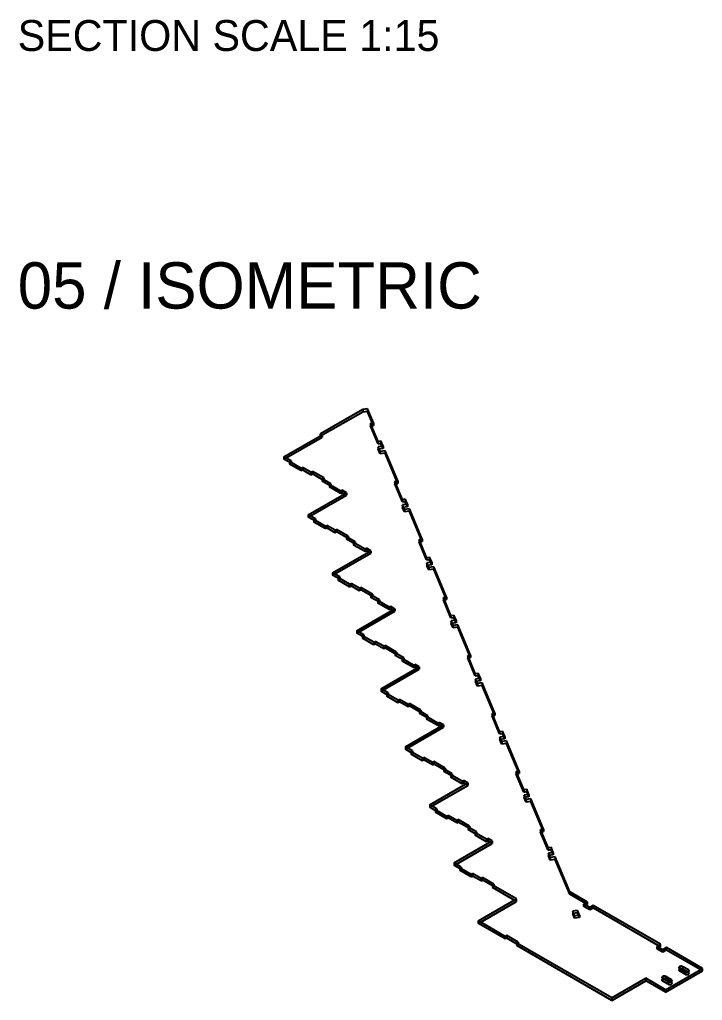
# Model space of a CAD drawing. Header units: inches. Extents: x 8 to 536, y 8 to 344.
# Drawn here: x 436.2 to 495.2, y 169.8 to 254.5 of the extents above; entities that cross this region are included whole.
import ezdxf

# ---------------------------------------------------------------- set-up
doc = ezdxf.new("R2010")
doc.units = ezdxf.units.IN
doc.header["$MEASUREMENT"] = 0

msp = doc.modelspace()

# ---------------------------------------------------------------- linework, layer by layer
at = {"layer": 'OUTLINE'}
for p, q in [((465.826, 220.83), (462.192, 218.732)), ((465.826, 220.618), (462.192, 218.519)), ((466.247, 220.889), (465.826, 220.83)), ((465.826, 220.83), (465.826, 220.618)), ((466.247, 220.677), (465.826, 220.618)), ((466.756, 219.675), (466.247, 220.889)), ((466.247, 220.889), (466.247, 220.677)), ((466.756, 219.463), (466.247, 220.677)), ((466.503, 219.64), (466.756, 219.675)), ((467.155, 218.083), (466.503, 219.64)), ((466.503, 219.64), (466.503, 219.427)), ((466.756, 219.675), (466.756, 219.463)), ((459.022, 216.76), (462.314, 218.661)), ((462.192, 218.519), (462.192, 218.732)), ((462.314, 218.661), (462.192, 218.732)), ((462.314, 218.661), (462.314, 218.449)), ((466.503, 219.427), (466.756, 219.463)), ((467.155, 217.871), (466.503, 219.427)), ((459.022, 216.548), (462.314, 218.449)), ((462.314, 218.449), (462.192, 218.519)), ((467.155, 218.083), (467.408, 218.119)), ((467.155, 218.083), (467.155, 217.871)), ((467.155, 217.871), (467.408, 217.906)), ((467.408, 218.119), (467.408, 217.906)), ((467.597, 217.667), (467.408, 218.119)), ((467.597, 217.454), (467.408, 217.906)), ((467.597, 217.667), (467.176, 217.608)), ((467.341, 217.214), (467.176, 217.608)), ((467.176, 217.608), (467.176, 217.396)), ((467.597, 217.454), (467.176, 217.396)), ((467.341, 217.002), (467.176, 217.396)), ((467.762, 217.273), (467.341, 217.214)), ((467.341, 217.214), (467.341, 217.002)), ((467.762, 217.061), (467.341, 217.002)), ((467.597, 217.667), (467.597, 217.454)), ((468.857, 214.66), (467.762, 217.273)), ((467.762, 217.273), (467.762, 217.061)), ((468.857, 214.448), (467.762, 217.061)), ((459.635, 216.406), (459.022, 216.76)), ((459.022, 216.76), (459.022, 216.548)), ((459.635, 216.194), (459.022, 216.548)), ((459.513, 216.336), (459.635, 216.406)), ((460.493, 215.769), (459.513, 216.336)), ((459.513, 216.336), (459.513, 216.123)), ((459.513, 216.123), (459.635, 216.194)), ((460.493, 215.557), (459.513, 216.123)), ((459.635, 216.406), (459.635, 216.194)), ((460.493, 215.769), (460.616, 215.84)), ((460.493, 215.769), (460.493, 215.557)), ((460.493, 215.557), (460.616, 215.628)), ((461.348, 215.417), (460.616, 215.84)), ((460.616, 215.84), (460.616, 215.628)), ((461.348, 215.205), (460.616, 215.628)), ((461.348, 215.417), (461.474, 215.49)), ((461.348, 215.417), (461.348, 215.205)), ((461.348, 215.205), (461.474, 215.277)), ((461.474, 215.49), (461.474, 215.277)), ((462.46, 214.92), (461.474, 215.49)), ((462.46, 214.708), (461.474, 215.277)), ((462.335, 214.848), (462.46, 214.92)), ((463.067, 214.425), (462.335, 214.848)), ((462.335, 214.848), (462.335, 214.635)), ((462.335, 214.635), (462.46, 214.708)), ((463.067, 214.212), (462.335, 214.635)), ((462.46, 214.92), (462.46, 214.708)), ((462.945, 214.354), (463.067, 214.425)), ((463.067, 214.425), (463.067, 214.212)), ((468.604, 214.625), (468.857, 214.66)), ((468.604, 214.625), (468.604, 214.413)), ((469.257, 213.069), (468.604, 214.625)), ((468.604, 214.413), (468.857, 214.448)), ((468.857, 214.66), (468.857, 214.448)), ((461.124, 211.746), (464.416, 213.646)), ((462.945, 214.354), (462.945, 214.142)), ((463.925, 213.788), (462.945, 214.354)), ((462.945, 214.142), (463.067, 214.212)), ((463.925, 213.575), (462.945, 214.142)), ((463.925, 213.788), (464.048, 213.859)), ((463.925, 213.788), (463.925, 213.575)), ((463.925, 213.575), (464.048, 213.646)), ((464.048, 213.859), (464.048, 213.646)), ((464.416, 213.646), (464.048, 213.859)), ((464.416, 213.434), (464.048, 213.646)), ((464.416, 213.646), (464.416, 213.434)), ((469.257, 212.856), (468.604, 214.413)), ((461.124, 211.533), (464.416, 213.434)), ((469.257, 213.069), (469.509, 213.104)), ((469.257, 213.069), (469.257, 212.856)), ((469.257, 212.856), (469.509, 212.892)), ((469.699, 212.652), (469.509, 213.104)), ((469.509, 213.104), (469.509, 212.892)), ((469.699, 212.44), (469.509, 212.892)), ((469.699, 212.652), (469.278, 212.593)), ((469.443, 212.199), (469.278, 212.593)), ((469.278, 212.593), (469.278, 212.381)), ((469.699, 212.44), (469.278, 212.381)), ((469.443, 211.987), (469.278, 212.381)), ((469.864, 212.258), (469.443, 212.199)), ((469.443, 212.199), (469.443, 211.987)), ((469.864, 212.046), (469.443, 211.987)), ((469.699, 212.652), (469.699, 212.44)), ((470.959, 209.646), (469.864, 212.258)), ((469.864, 212.258), (469.864, 212.046)), ((470.959, 209.433), (469.864, 212.046)), ((461.736, 211.392), (461.124, 211.746)), ((461.124, 211.746), (461.124, 211.533)), ((461.736, 211.179), (461.124, 211.533)), ((461.614, 211.321), (461.736, 211.392)), ((461.614, 211.321), (461.614, 211.109)), ((462.594, 210.755), (461.614, 211.321)), ((461.614, 211.109), (461.736, 211.179)), ((462.594, 210.542), (461.614, 211.109)), ((461.736, 211.392), (461.736, 211.179)), ((462.594, 210.755), (462.717, 210.826)), ((462.594, 210.755), (462.594, 210.542)), ((462.594, 210.542), (462.717, 210.613)), ((462.717, 210.826), (462.717, 210.613)), ((463.45, 210.403), (462.717, 210.826)), ((463.45, 210.19), (462.717, 210.613)), ((463.45, 210.403), (463.575, 210.475)), ((463.45, 210.403), (463.45, 210.19)), ((463.45, 210.19), (463.575, 210.263)), ((463.575, 210.475), (463.575, 210.263)), ((464.562, 209.905), (463.575, 210.475)), ((464.562, 209.693), (463.575, 210.263)), ((464.436, 209.833), (464.562, 209.905)), ((465.169, 209.41), (464.436, 209.833)), ((464.436, 209.833), (464.436, 209.621)), ((464.436, 209.621), (464.562, 209.693)), ((465.169, 209.198), (464.436, 209.621)), ((464.562, 209.905), (464.562, 209.693)), ((465.046, 209.339), (465.169, 209.41)), ((465.046, 209.339), (465.046, 209.127)), ((466.027, 208.773), (465.046, 209.339)), ((465.169, 209.41), (465.169, 209.198)), ((470.706, 209.61), (470.959, 209.646)), ((470.706, 209.61), (470.706, 209.398)), ((471.358, 208.054), (470.706, 209.61)), ((470.706, 209.398), (470.959, 209.433)), ((471.358, 207.842), (470.706, 209.398)), ((470.959, 209.646), (470.959, 209.433)), ((463.225, 206.731), (466.517, 208.632)), ((465.046, 209.127), (465.169, 209.198)), ((466.027, 208.561), (465.046, 209.127)), ((466.027, 208.773), (466.149, 208.844)), ((466.027, 208.773), (466.027, 208.561)), ((466.027, 208.561), (466.149, 208.632)), ((466.517, 208.632), (466.149, 208.844)), ((466.149, 208.844), (466.149, 208.632)), ((466.517, 208.419), (466.149, 208.632)), ((466.517, 208.632), (466.517, 208.419)), ((463.225, 206.519), (466.517, 208.419)), ((471.358, 208.054), (471.611, 208.089)), ((471.358, 208.054), (471.358, 207.842)), ((471.358, 207.842), (471.611, 207.877)), ((471.611, 208.089), (471.611, 207.877)), ((471.8, 207.637), (471.611, 208.089)), ((471.8, 207.425), (471.611, 207.877)), ((471.8, 207.637), (471.379, 207.578)), ((471.379, 207.578), (471.379, 207.366)), ((471.544, 207.185), (471.379, 207.578)), ((471.8, 207.425), (471.379, 207.366)), ((471.544, 206.972), (471.379, 207.366)), ((471.965, 207.243), (471.544, 207.185)), ((471.544, 207.185), (471.544, 206.972)), ((471.965, 207.031), (471.544, 206.972)), ((471.8, 207.637), (471.8, 207.425)), ((471.965, 207.243), (471.965, 207.031)), ((473.06, 204.631), (471.965, 207.243)), ((473.06, 204.419), (471.965, 207.031)), ((463.838, 206.377), (463.225, 206.731)), ((463.225, 206.731), (463.225, 206.519)), ((463.838, 206.165), (463.225, 206.519)), ((463.715, 206.306), (463.838, 206.377)), ((464.696, 205.74), (463.715, 206.306)), ((463.715, 206.306), (463.715, 206.094)), ((463.715, 206.094), (463.838, 206.165)), ((464.696, 205.528), (463.715, 206.094)), ((463.838, 206.377), (463.838, 206.165)), ((464.696, 205.74), (464.818, 205.811)), ((464.696, 205.74), (464.696, 205.528)), ((464.696, 205.528), (464.818, 205.598)), ((465.551, 205.388), (464.818, 205.811)), ((464.818, 205.811), (464.818, 205.598)), ((465.551, 205.176), (464.818, 205.598)), ((465.551, 205.388), (465.676, 205.46)), ((465.551, 205.388), (465.551, 205.176)), ((465.551, 205.176), (465.676, 205.248)), ((465.676, 205.46), (465.676, 205.248)), ((466.663, 204.891), (465.676, 205.46)), ((466.663, 204.678), (465.676, 205.248)), ((466.537, 204.818), (466.663, 204.891)), ((466.537, 204.818), (466.537, 204.606)), ((467.27, 204.395), (466.537, 204.818)), ((466.537, 204.606), (466.663, 204.678)), ((467.27, 204.183), (466.537, 204.606)), ((466.663, 204.891), (466.663, 204.678)), ((467.147, 204.325), (467.27, 204.395)), ((467.147, 204.325), (467.147, 204.112)), ((468.128, 203.758), (467.147, 204.325)), ((467.27, 204.395), (467.27, 204.183)), ((472.807, 204.596), (473.06, 204.631)), ((472.807, 204.596), (472.807, 204.383)), ((473.459, 203.039), (472.807, 204.596)), ((472.807, 204.383), (473.06, 204.419)), ((473.459, 202.827), (472.807, 204.383)), ((473.06, 204.631), (473.06, 204.419)), ((465.326, 201.716), (468.618, 203.617)), ((465.326, 201.504), (468.618, 203.405)), ((467.147, 204.112), (467.27, 204.183)), ((468.128, 203.546), (467.147, 204.112)), ((468.128, 203.758), (468.251, 203.829)), ((468.128, 203.758), (468.128, 203.546)), ((468.128, 203.546), (468.251, 203.617)), ((468.618, 203.617), (468.251, 203.829)), ((468.251, 203.829), (468.251, 203.617)), ((468.618, 203.405), (468.251, 203.617)), ((468.618, 203.617), (468.618, 203.405)), ((473.459, 203.039), (473.712, 203.074)), ((473.459, 203.039), (473.459, 202.827)), ((473.459, 202.827), (473.712, 202.862)), ((473.901, 202.623), (473.48, 202.564)), ((473.48, 202.564), (473.48, 202.351)), ((473.645, 202.17), (473.48, 202.564)), ((473.712, 203.074), (473.712, 202.862)), ((473.901, 202.623), (473.712, 203.074)), ((473.901, 202.41), (473.712, 202.862)), ((473.901, 202.623), (473.901, 202.41)), ((465.326, 201.716), (465.326, 201.504)), ((465.939, 201.362), (465.326, 201.716)), ((473.901, 202.41), (473.48, 202.351)), ((473.645, 201.958), (473.48, 202.351)), ((474.066, 202.229), (473.645, 202.17)), ((473.645, 202.17), (473.645, 201.958)), ((474.066, 202.016), (473.645, 201.958)), ((475.161, 199.616), (474.066, 202.229)), ((474.066, 202.229), (474.066, 202.016)), ((475.161, 199.404), (474.066, 202.016)), ((465.939, 201.15), (465.326, 201.504)), ((465.817, 201.292), (465.939, 201.362)), ((466.797, 200.725), (465.817, 201.292)), ((465.817, 201.292), (465.817, 201.079)), ((465.817, 201.079), (465.939, 201.15)), ((466.797, 200.513), (465.817, 201.079)), ((465.939, 201.362), (465.939, 201.15)), ((466.797, 200.725), (466.92, 200.796)), ((466.797, 200.725), (466.797, 200.513)), ((466.797, 200.513), (466.92, 200.584)), ((466.92, 200.796), (466.92, 200.584)), ((467.652, 200.373), (466.92, 200.796)), ((467.652, 200.161), (466.92, 200.584)), ((467.652, 200.373), (467.778, 200.446)), ((467.652, 200.373), (467.652, 200.161)), ((467.652, 200.161), (467.778, 200.233)), ((467.778, 200.446), (467.778, 200.233)), ((468.764, 199.876), (467.778, 200.446)), ((468.764, 199.664), (467.778, 200.233)), ((468.639, 199.804), (468.764, 199.876)), ((468.639, 199.804), (468.639, 199.591)), ((469.371, 199.381), (468.639, 199.804)), ((468.639, 199.591), (468.764, 199.664)), ((469.371, 199.168), (468.639, 199.591)), ((468.764, 199.876), (468.764, 199.664)), ((469.249, 199.31), (469.371, 199.381)), ((470.229, 198.744), (469.249, 199.31)), ((469.249, 199.31), (469.249, 199.098)), ((469.249, 199.098), (469.371, 199.168)), ((469.371, 199.381), (469.371, 199.168)), ((474.908, 199.581), (475.161, 199.616)), ((474.908, 199.581), (474.908, 199.369)), ((475.561, 198.024), (474.908, 199.581)), ((474.908, 199.369), (475.161, 199.404)), ((475.561, 197.812), (474.908, 199.369)), ((475.161, 199.616), (475.161, 199.404)), ((467.428, 196.701), (470.72, 198.602)), ((467.428, 196.489), (470.72, 198.39)), ((470.229, 198.531), (469.249, 199.098)), ((470.229, 198.744), (470.352, 198.814)), ((470.229, 198.744), (470.229, 198.531)), ((470.229, 198.531), (470.352, 198.602)), ((470.72, 198.602), (470.352, 198.814)), ((470.352, 198.814), (470.352, 198.602)), ((470.72, 198.39), (470.352, 198.602)), ((470.72, 198.602), (470.72, 198.39)), ((475.561, 198.024), (475.813, 198.06)), ((475.561, 198.024), (475.561, 197.812)), ((475.561, 197.812), (475.813, 197.847)), ((476.003, 197.608), (475.582, 197.549)), ((475.582, 197.549), (475.582, 197.337)), ((475.747, 197.155), (475.582, 197.549)), ((476.003, 197.608), (475.813, 198.06)), ((475.813, 198.06), (475.813, 197.847)), ((476.003, 197.396), (475.813, 197.847)), ((476.003, 197.608), (476.003, 197.396)), ((468.04, 196.348), (467.428, 196.701)), ((467.428, 196.701), (467.428, 196.489)), ((476.003, 197.396), (475.582, 197.337)), ((475.747, 196.943), (475.582, 197.337)), ((476.168, 197.214), (475.747, 197.155)), ((475.747, 197.155), (475.747, 196.943)), ((476.168, 197.002), (475.747, 196.943)), ((476.168, 197.214), (476.168, 197.002)), ((477.262, 194.602), (476.168, 197.214)), ((477.262, 194.389), (476.168, 197.002)), ((468.04, 196.135), (467.428, 196.489)), ((467.918, 196.277), (468.04, 196.348)), ((467.918, 196.277), (467.918, 196.064)), ((468.898, 195.711), (467.918, 196.277)), ((467.918, 196.064), (468.04, 196.135)), ((468.898, 195.498), (467.918, 196.064)), ((468.04, 196.348), (468.04, 196.135)), ((468.898, 195.711), (469.021, 195.781)), ((469.021, 195.781), (469.021, 195.569)), ((469.754, 195.358), (469.021, 195.781)), ((468.898, 195.711), (468.898, 195.498)), ((468.898, 195.498), (469.021, 195.569)), ((469.754, 195.146), (469.021, 195.569)), ((469.754, 195.358), (469.879, 195.431)), ((469.754, 195.358), (469.754, 195.146)), ((469.754, 195.146), (469.879, 195.219)), ((470.866, 194.861), (469.879, 195.431)), ((469.879, 195.431), (469.879, 195.219)), ((470.866, 194.649), (469.879, 195.219)), ((470.74, 194.789), (470.866, 194.861)), ((470.74, 194.789), (470.74, 194.577)), ((471.473, 194.366), (470.74, 194.789)), ((470.74, 194.577), (470.866, 194.649)), ((471.473, 194.154), (470.74, 194.577)), ((470.866, 194.861), (470.866, 194.649)), ((471.35, 194.295), (471.473, 194.366)), ((472.331, 193.729), (471.35, 194.295)), ((471.35, 194.295), (471.35, 194.083)), ((471.35, 194.083), (471.473, 194.154)), ((472.331, 193.517), (471.35, 194.083)), ((471.473, 194.366), (471.473, 194.154)), ((477.01, 194.566), (477.262, 194.602)), ((477.01, 194.566), (477.01, 194.354)), ((477.662, 193.01), (477.01, 194.566)), ((477.01, 194.354), (477.262, 194.389)), ((477.662, 192.797), (477.01, 194.354)), ((477.262, 194.602), (477.262, 194.389)), ((469.529, 191.687), (472.821, 193.587)), ((469.529, 191.474), (472.821, 193.375)), ((472.331, 193.729), (472.453, 193.8)), ((472.331, 193.729), (472.331, 193.517)), ((472.331, 193.517), (472.453, 193.587)), ((472.821, 193.587), (472.453, 193.8)), ((472.453, 193.8), (472.453, 193.587)), ((472.821, 193.375), (472.453, 193.587)), ((472.821, 193.587), (472.821, 193.375)), ((477.662, 193.01), (477.915, 193.045)), ((477.662, 193.01), (477.662, 192.797)), ((477.662, 192.797), (477.915, 192.833)), ((478.104, 192.593), (477.683, 192.534)), ((477.848, 192.141), (477.683, 192.534)), ((477.683, 192.534), (477.683, 192.322)), ((477.915, 193.045), (477.915, 192.833)), ((478.104, 192.593), (477.915, 193.045)), ((478.104, 192.381), (477.915, 192.833)), ((478.104, 192.593), (478.104, 192.381)), ((469.529, 191.687), (469.529, 191.474)), ((470.142, 191.333), (469.529, 191.687)), ((478.104, 192.381), (477.683, 192.322)), ((477.848, 191.928), (477.683, 192.322)), ((478.269, 192.199), (477.848, 192.141)), ((477.848, 192.141), (477.848, 191.928)), ((478.269, 191.987), (477.848, 191.928)), ((478.269, 192.199), (478.269, 191.987)), ((479.364, 189.587), (478.269, 192.199)), ((479.364, 189.375), (478.269, 191.987)), ((470.142, 191.121), (469.529, 191.474)), ((470.019, 191.262), (470.142, 191.333)), ((471, 190.696), (470.019, 191.262)), ((470.019, 191.262), (470.019, 191.05)), ((470.019, 191.05), (470.142, 191.121)), ((471, 190.484), (470.019, 191.05)), ((470.142, 191.333), (470.142, 191.121)), ((471, 190.696), (471.122, 190.767)), ((471, 190.696), (471, 190.484)), ((471.855, 190.344), (471.122, 190.767)), ((471.122, 190.767), (471.122, 190.554)), ((471, 190.484), (471.122, 190.554)), ((471.855, 190.131), (471.122, 190.554)), ((471.855, 190.344), (471.98, 190.416)), ((471.855, 190.344), (471.855, 190.131)), ((471.855, 190.131), (471.98, 190.204)), ((471.98, 190.416), (471.98, 190.204)), ((472.967, 189.847), (471.98, 190.416)), ((472.967, 189.634), (471.98, 190.204)), ((472.841, 189.774), (472.967, 189.847)), ((472.967, 189.847), (472.967, 189.634)), ((472.841, 189.774), (472.841, 189.562)), ((473.574, 189.351), (472.841, 189.774)), ((472.841, 189.562), (472.967, 189.634)), ((473.574, 189.139), (472.841, 189.562)), ((473.451, 189.281), (473.574, 189.351)), ((474.432, 188.714), (473.451, 189.281)), ((473.451, 189.281), (473.451, 189.068)), ((473.451, 189.068), (473.574, 189.139)), ((474.432, 188.502), (473.451, 189.068)), ((473.574, 189.351), (473.574, 189.139)), ((479.111, 189.552), (479.364, 189.587)), ((479.111, 189.552), (479.111, 189.339)), ((479.763, 187.995), (479.111, 189.552)), ((479.111, 189.339), (479.364, 189.375)), ((479.763, 187.783), (479.111, 189.339)), ((479.364, 189.587), (479.364, 189.375)), ((471.63, 186.672), (474.922, 188.573)), ((471.63, 186.46), (474.922, 188.36)), ((474.432, 188.714), (474.555, 188.785)), ((474.432, 188.714), (474.432, 188.502)), ((474.432, 188.502), (474.555, 188.573)), ((474.555, 188.785), (474.555, 188.573)), ((474.922, 188.573), (474.555, 188.785)), ((474.922, 188.36), (474.555, 188.573)), ((474.922, 188.573), (474.922, 188.36)), ((479.763, 187.995), (480.016, 188.03)), ((479.763, 187.995), (479.763, 187.783)), ((479.763, 187.783), (480.016, 187.818)), ((480.205, 187.578), (479.784, 187.52)), ((479.949, 187.126), (479.784, 187.52)), ((479.784, 187.52), (479.784, 187.307)), ((480.205, 187.366), (479.784, 187.307)), ((479.949, 186.914), (479.784, 187.307)), ((480.016, 188.03), (480.016, 187.818)), ((480.205, 187.578), (480.016, 188.03)), ((480.205, 187.366), (480.016, 187.818)), ((480.205, 187.578), (480.205, 187.366)), ((471.63, 186.672), (471.63, 186.46)), ((472.243, 186.318), (471.63, 186.672)), ((472.243, 186.106), (471.63, 186.46)), ((480.37, 187.185), (479.949, 187.126)), ((479.949, 187.126), (479.949, 186.914)), ((480.37, 186.972), (479.949, 186.914)), ((480.37, 187.185), (480.37, 186.972)), ((481.465, 184.572), (480.37, 187.185)), ((481.465, 184.36), (480.37, 186.972)), ((472.12, 186.247), (472.243, 186.318)), ((472.12, 186.247), (472.12, 186.035)), ((473.101, 185.681), (472.12, 186.247)), ((472.12, 186.035), (472.243, 186.106)), ((473.101, 185.469), (472.12, 186.035)), ((472.243, 186.318), (472.243, 186.106)), ((473.101, 185.681), (473.224, 185.752)), ((473.101, 185.681), (473.101, 185.469)), ((473.956, 185.329), (473.224, 185.752)), ((473.224, 185.752), (473.224, 185.54)), ((473.101, 185.469), (473.224, 185.54)), ((473.956, 185.117), (473.224, 185.54)), ((473.956, 185.329), (474.082, 185.402)), ((473.956, 185.329), (473.956, 185.117)), ((473.956, 185.117), (474.082, 185.189)), ((475.068, 184.832), (474.082, 185.402)), ((474.082, 185.402), (474.082, 185.189)), ((475.068, 184.62), (474.082, 185.189)), ((474.943, 184.76), (475.068, 184.832)), ((475.675, 184.337), (474.943, 184.76)), ((474.943, 184.76), (474.943, 184.547)), ((475.068, 184.832), (475.068, 184.62)), ((474.943, 184.547), (475.068, 184.62)), ((475.675, 184.124), (474.943, 184.547)), ((475.553, 184.266), (475.675, 184.337)), ((476.533, 183.7), (475.553, 184.266)), ((475.553, 184.266), (475.553, 184.053)), ((475.553, 184.053), (475.675, 184.124)), ((476.533, 183.487), (475.553, 184.053)), ((475.675, 184.337), (475.675, 184.124)), ((481.212, 184.537), (481.465, 184.572)), ((481.865, 182.98), (481.212, 184.537)), ((481.212, 184.537), (481.212, 184.325)), ((481.212, 184.325), (481.465, 184.36)), ((481.865, 182.768), (481.212, 184.325)), ((481.465, 184.572), (481.465, 184.36)), ((473.731, 181.657), (477.024, 183.558)), ((473.731, 181.445), (477.024, 183.346)), ((476.533, 183.7), (476.656, 183.77)), ((476.533, 183.7), (476.533, 183.487)), ((476.533, 183.487), (476.656, 183.558)), ((476.656, 183.77), (476.656, 183.558)), ((477.024, 183.558), (476.656, 183.77)), ((477.024, 183.346), (476.656, 183.558)), ((477.024, 183.558), (477.024, 183.346)), ((481.865, 182.98), (482.117, 183.016)), ((481.865, 182.98), (481.865, 182.768)), ((481.865, 182.768), (482.117, 182.803)), ((482.307, 182.564), (481.885, 182.505)), ((482.05, 182.111), (481.885, 182.505)), ((481.885, 182.505), (481.885, 182.293)), ((482.307, 182.351), (481.885, 182.293)), ((482.05, 181.899), (481.885, 182.293)), ((482.307, 182.564), (482.117, 183.016)), ((482.117, 183.016), (482.117, 182.803)), ((482.307, 182.351), (482.117, 182.803)), ((482.307, 182.564), (482.307, 182.351)), ((474.344, 181.303), (473.731, 181.657)), ((473.731, 181.657), (473.731, 181.445)), ((474.344, 181.091), (473.731, 181.445)), ((482.472, 182.17), (482.05, 182.111)), ((482.05, 182.111), (482.05, 181.899)), ((482.472, 181.958), (482.05, 181.899)), ((483.734, 179.158), (482.472, 182.17)), ((482.472, 182.17), (482.472, 181.958)), ((483.734, 178.946), (482.472, 181.958)), ((474.222, 181.233), (474.344, 181.303)), ((475.202, 180.667), (474.222, 181.233)), ((474.222, 181.233), (474.222, 181.02)), ((474.222, 181.02), (474.344, 181.091)), ((475.202, 180.454), (474.222, 181.02)), ((474.344, 181.303), (474.344, 181.091)), ((475.202, 180.667), (475.325, 180.737)), ((475.202, 180.667), (475.202, 180.454)), ((475.202, 180.454), (475.325, 180.525)), ((475.325, 180.737), (475.325, 180.525)), ((476.058, 180.314), (475.325, 180.737)), ((476.058, 180.102), (475.325, 180.525)), ((476.058, 180.314), (476.183, 180.387)), ((476.058, 180.314), (476.058, 180.102)), ((476.058, 180.102), (476.183, 180.175)), ((477.17, 179.817), (476.183, 180.387)), ((476.183, 180.387), (476.183, 180.175)), ((477.17, 179.605), (476.183, 180.175)), ((477.044, 179.745), (477.17, 179.817)), ((479.125, 178.543), (477.044, 179.745)), ((477.044, 179.745), (477.044, 179.532)), ((477.17, 179.817), (477.17, 179.605)), ((477.044, 179.532), (477.17, 179.605)), ((479.125, 178.331), (477.044, 179.532)), ((485.268, 178.272), (483.734, 179.158)), ((483.734, 178.946), (483.734, 179.158)), ((485.268, 178.06), (483.734, 178.946)), ((475.833, 176.643), (479.125, 178.543)), ((475.833, 176.43), (479.125, 178.331)), ((479.125, 178.331), (479.125, 178.543)), ((484.962, 178.095), (485.268, 178.272)), ((485.458, 177.809), (484.962, 178.095)), ((484.962, 177.883), (484.962, 178.095)), ((484.962, 177.883), (485.268, 178.06)), ((485.268, 178.06), (485.268, 178.272)), ((485.764, 177.986), (485.458, 177.809)), ((485.764, 177.773), (485.764, 177.986)), ((491.587, 174.624), (485.764, 177.986)), ((484.408, 177.549), (483.987, 177.49)), ((483.987, 177.49), (483.987, 177.278)), ((484.152, 177.096), (483.987, 177.49)), ((484.408, 177.337), (483.987, 177.278)), ((484.152, 176.884), (483.987, 177.278)), ((484.573, 177.155), (484.152, 177.096)), ((484.573, 177.155), (484.408, 177.549)), ((484.408, 177.549), (484.408, 177.337)), ((484.573, 176.943), (484.408, 177.337)), ((484.573, 177.155), (484.573, 176.943)), ((485.458, 177.596), (484.962, 177.883)), ((485.458, 177.596), (485.458, 177.809)), ((485.764, 177.773), (485.458, 177.596)), ((491.587, 174.412), (485.764, 177.773)), ((475.833, 176.43), (475.833, 176.643)), ((478.159, 175.3), (475.833, 176.643)), ((478.159, 175.087), (475.833, 176.43)), ((484.152, 177.096), (484.152, 176.884)), ((484.573, 176.943), (484.152, 176.884)), ((478.284, 175.372), (478.159, 175.3)), ((478.159, 175.3), (478.159, 175.087)), ((478.284, 175.16), (478.159, 175.087)), ((478.284, 175.372), (478.284, 175.16)), ((479.271, 174.803), (478.284, 175.372)), ((479.271, 174.59), (478.284, 175.16)), ((479.145, 174.73), (479.271, 174.803)), ((487.355, 169.99), (479.145, 174.73)), ((479.145, 174.73), (479.145, 174.518)), ((479.145, 174.518), (479.271, 174.59)), ((479.271, 174.803), (479.271, 174.59)), ((491.281, 174.447), (491.587, 174.624)), ((491.587, 174.412), (491.587, 174.624)), ((487.355, 169.778), (479.145, 174.518)), ((491.777, 174.16), (491.281, 174.447)), ((491.281, 174.235), (491.281, 174.447)), ((491.281, 174.235), (491.587, 174.412)), ((491.777, 173.948), (491.281, 174.235)), ((492.083, 174.337), (491.777, 174.16)), ((491.777, 173.948), (491.777, 174.16)), ((492.083, 174.125), (491.777, 173.948)), ((495.2, 172.538), (492.083, 174.337)), ((492.083, 174.125), (492.083, 174.337)), ((495.2, 172.326), (492.083, 174.125)), ((492.013, 170.698), (495.2, 172.538)), ((492.013, 170.485), (495.2, 172.326)), ((493.167, 172.614), (493.166, 172.611)), ((493.166, 172.611), (493.166, 172.609)), ((493.166, 172.609), (493.166, 172.606)), ((493.166, 172.606), (493.167, 172.603)), ((493.167, 172.402), (493.166, 172.399)), ((493.166, 172.399), (493.166, 172.396)), ((493.166, 172.396), (493.166, 172.394)), ((493.166, 172.394), (493.167, 172.391)), ((493.168, 172.622), (493.167, 172.62)), ((493.167, 172.62), (493.167, 172.617)), ((493.167, 172.617), (493.167, 172.614)), ((493.167, 172.603), (493.167, 172.6)), ((493.167, 172.6), (493.167, 172.598)), ((493.167, 172.598), (493.168, 172.595)), ((493.168, 172.41), (493.167, 172.407)), ((493.167, 172.407), (493.167, 172.405)), ((493.167, 172.405), (493.167, 172.402)), ((493.167, 172.391), (493.167, 172.388)), ((493.167, 172.388), (493.167, 172.385)), ((493.167, 172.385), (493.168, 172.383)), ((493.169, 172.628), (493.168, 172.625)), ((493.168, 172.625), (493.168, 172.622)), ((493.168, 172.595), (493.168, 172.592)), ((493.168, 172.592), (493.169, 172.589)), ((493.169, 172.416), (493.168, 172.413)), ((493.168, 172.413), (493.168, 172.41)), ((493.168, 172.383), (493.168, 172.38)), ((493.168, 172.38), (493.169, 172.377)), ((493.17, 172.631), (493.169, 172.628)), ((493.169, 172.589), (493.17, 172.587)), ((493.17, 172.418), (493.169, 172.416)), ((493.169, 172.377), (493.17, 172.374)), ((493.171, 172.633), (493.17, 172.631)), ((493.17, 172.587), (493.171, 172.584)), ((493.171, 172.421), (493.17, 172.418)), ((493.17, 172.374), (493.171, 172.372)), ((493.172, 172.636), (493.171, 172.633)), ((493.171, 172.584), (493.172, 172.581)), ((493.172, 172.424), (493.171, 172.421)), ((493.171, 172.372), (493.172, 172.369)), ((493.173, 172.639), (493.172, 172.636)), ((493.172, 172.581), (493.173, 172.579)), ((493.173, 172.426), (493.172, 172.424)), ((493.172, 172.369), (493.173, 172.366)), ((493.175, 172.641), (493.173, 172.639)), ((493.173, 172.579), (493.175, 172.576)), ((493.175, 172.429), (493.173, 172.426)), ((493.173, 172.366), (493.175, 172.364)), ((493.176, 172.644), (493.175, 172.641)), ((493.175, 172.576), (493.176, 172.573)), ((493.176, 172.432), (493.175, 172.429)), ((493.175, 172.364), (493.176, 172.361)), ((493.178, 172.647), (493.176, 172.644)), ((493.176, 172.573), (493.178, 172.571)), ((493.178, 172.434), (493.176, 172.432)), ((493.176, 172.361), (493.178, 172.358)), ((493.179, 172.649), (493.178, 172.647)), ((493.178, 172.571), (493.179, 172.568)), ((493.179, 172.437), (493.178, 172.434)), ((493.178, 172.358), (493.179, 172.356)), ((493.181, 172.652), (493.179, 172.649)), ((493.179, 172.568), (493.181, 172.566)), ((493.181, 172.439), (493.179, 172.437)), ((493.179, 172.356), (493.181, 172.353)), ((493.183, 172.654), (493.181, 172.652)), ((493.181, 172.566), (493.183, 172.563)), ((493.183, 172.442), (493.181, 172.439)), ((493.181, 172.353), (493.183, 172.351)), ((493.185, 172.657), (493.183, 172.654)), ((493.183, 172.563), (493.185, 172.561)), ((493.185, 172.444), (493.183, 172.442)), ((493.183, 172.351), (493.185, 172.348)), ((493.187, 172.659), (493.185, 172.657)), ((493.185, 172.561), (493.187, 172.558)), ((493.187, 172.447), (493.185, 172.444)), ((493.185, 172.348), (493.187, 172.346)), ((493.189, 172.662), (493.187, 172.659)), ((493.187, 172.558), (493.189, 172.556)), ((493.189, 172.449), (493.187, 172.447)), ((493.187, 172.346), (493.189, 172.343)), ((493.192, 172.664), (493.189, 172.662)), ((493.189, 172.556), (493.192, 172.553)), ((493.192, 172.452), (493.189, 172.449)), ((493.189, 172.343), (493.192, 172.341)), ((493.194, 172.667), (493.192, 172.664)), ((493.192, 172.553), (493.194, 172.551)), ((493.194, 172.454), (493.192, 172.452)), ((493.192, 172.341), (493.194, 172.338)), ((493.197, 172.669), (493.194, 172.667)), ((493.194, 172.551), (493.197, 172.548)), ((493.197, 172.457), (493.194, 172.454)), ((493.194, 172.338), (493.197, 172.336)), ((493.199, 172.671), (493.197, 172.669)), ((493.197, 172.548), (493.199, 172.546)), ((493.199, 172.459), (493.197, 172.457)), ((493.197, 172.336), (493.199, 172.334)), ((493.202, 172.673), (493.199, 172.671)), ((493.199, 172.546), (493.202, 172.544)), ((493.202, 172.461), (493.199, 172.459)), ((493.199, 172.334), (493.202, 172.332)), ((493.205, 172.676), (493.202, 172.673)), ((493.202, 172.544), (493.205, 172.542)), ((493.205, 172.463), (493.202, 172.461)), ((493.202, 172.332), (493.205, 172.329)), ((493.208, 172.678), (493.205, 172.676)), ((493.205, 172.542), (493.208, 172.539)), ((493.208, 172.466), (493.205, 172.463)), ((493.205, 172.329), (493.208, 172.327)), ((493.211, 172.68), (493.208, 172.678)), ((493.208, 172.539), (493.211, 172.537)), ((493.211, 172.468), (493.208, 172.466)), ((493.208, 172.327), (493.211, 172.325)), ((493.214, 172.682), (493.211, 172.68)), ((493.211, 172.537), (493.214, 172.535)), ((493.214, 172.47), (493.211, 172.468)), ((493.211, 172.325), (493.214, 172.323)), ((493.217, 172.684), (493.214, 172.682)), ((493.214, 172.535), (493.217, 172.533)), ((493.217, 172.472), (493.214, 172.47)), ((493.214, 172.323), (493.217, 172.321)), ((493.22, 172.686), (493.217, 172.684)), ((493.217, 172.533), (493.22, 172.531)), ((493.22, 172.474), (493.217, 172.472)), ((493.217, 172.321), (493.22, 172.319)), ((493.223, 172.688), (493.22, 172.686)), ((493.22, 172.531), (493.223, 172.529)), ((493.223, 172.476), (493.22, 172.474)), ((493.22, 172.319), (493.223, 172.317)), ((493.227, 172.69), (493.223, 172.688)), ((493.223, 172.688), (493.223, 172.476)), ((493.223, 172.529), (493.223, 172.317)), ((493.714, 172.246), (493.223, 172.529)), ((493.227, 172.478), (493.223, 172.476)), ((493.714, 172.034), (493.223, 172.317)), ((493.23, 172.692), (493.227, 172.69)), ((493.23, 172.48), (493.227, 172.478)), ((493.234, 172.694), (493.23, 172.692)), ((493.234, 172.482), (493.23, 172.48)), ((493.238, 172.696), (493.234, 172.694)), ((493.238, 172.483), (493.234, 172.482)), ((493.241, 172.697), (493.238, 172.696)), ((493.241, 172.485), (493.238, 172.483)), ((493.245, 172.699), (493.241, 172.697)), ((493.245, 172.487), (493.241, 172.485)), ((493.249, 172.701), (493.245, 172.699)), ((493.249, 172.488), (493.245, 172.487)), ((493.253, 172.702), (493.249, 172.701)), ((493.253, 172.49), (493.249, 172.488)), ((493.257, 172.704), (493.253, 172.702)), ((493.257, 172.491), (493.253, 172.49)), ((493.261, 172.705), (493.257, 172.704)), ((493.261, 172.493), (493.257, 172.491)), ((493.265, 172.707), (493.261, 172.705)), ((493.265, 172.494), (493.261, 172.493)), ((493.269, 172.708), (493.265, 172.707)), ((493.269, 172.496), (493.265, 172.494)), ((493.274, 172.709), (493.269, 172.708)), ((493.274, 172.497), (493.269, 172.496)), ((493.278, 172.71), (493.274, 172.709)), ((493.278, 172.498), (493.274, 172.497)), ((493.282, 172.712), (493.278, 172.71)), ((493.282, 172.499), (493.278, 172.498)), ((493.287, 172.713), (493.282, 172.712)), ((493.287, 172.5), (493.282, 172.499)), ((493.291, 172.714), (493.287, 172.713)), ((493.291, 172.501), (493.287, 172.5)), ((493.296, 172.715), (493.291, 172.714)), ((493.296, 172.502), (493.291, 172.501)), ((493.3, 172.716), (493.296, 172.715)), ((493.3, 172.503), (493.296, 172.502)), ((493.305, 172.716), (493.3, 172.716)), ((493.305, 172.504), (493.3, 172.503)), ((493.309, 172.717), (493.305, 172.716)), ((493.309, 172.505), (493.305, 172.504)), ((493.314, 172.718), (493.309, 172.717)), ((493.314, 172.506), (493.309, 172.505)), ((493.319, 172.719), (493.314, 172.718)), ((493.319, 172.506), (493.314, 172.506)), ((493.323, 172.719), (493.319, 172.719)), ((493.323, 172.507), (493.319, 172.506)), ((493.328, 172.72), (493.323, 172.719)), ((493.328, 172.507), (493.323, 172.507)), ((493.333, 172.72), (493.328, 172.72)), ((493.333, 172.508), (493.328, 172.507)), ((493.337, 172.72), (493.333, 172.72)), ((493.337, 172.508), (493.333, 172.508)), ((493.342, 172.721), (493.337, 172.72)), ((493.342, 172.508), (493.337, 172.508)), ((493.347, 172.721), (493.342, 172.721)), ((493.347, 172.509), (493.342, 172.508)), ((493.352, 172.721), (493.347, 172.721)), ((493.352, 172.509), (493.347, 172.509)), ((493.357, 172.721), (493.352, 172.721)), ((493.357, 172.509), (493.352, 172.509)), ((493.361, 172.721), (493.357, 172.721)), ((493.361, 172.509), (493.357, 172.509)), ((493.366, 172.721), (493.361, 172.721)), ((493.366, 172.509), (493.361, 172.509)), ((493.371, 172.721), (493.366, 172.721)), ((493.371, 172.509), (493.366, 172.509)), ((493.376, 172.721), (493.371, 172.721)), ((493.376, 172.509), (493.371, 172.509)), ((493.38, 172.721), (493.376, 172.721)), ((493.38, 172.508), (493.376, 172.509)), ((493.385, 172.72), (493.38, 172.721)), ((493.385, 172.508), (493.38, 172.508)), ((493.39, 172.72), (493.385, 172.72)), ((493.39, 172.508), (493.385, 172.508)), ((493.395, 172.72), (493.39, 172.72)), ((493.395, 172.507), (493.39, 172.508)), ((493.399, 172.719), (493.395, 172.72)), ((493.399, 172.507), (493.395, 172.507)), ((493.404, 172.719), (493.399, 172.719)), ((493.404, 172.506), (493.399, 172.507)), ((493.409, 172.718), (493.404, 172.719)), ((493.409, 172.506), (493.404, 172.506)), ((493.413, 172.717), (493.409, 172.718)), ((493.413, 172.505), (493.409, 172.506)), ((493.418, 172.716), (493.413, 172.717)), ((493.418, 172.504), (493.413, 172.505)), ((493.422, 172.716), (493.418, 172.716)), ((493.422, 172.503), (493.418, 172.504)), ((493.427, 172.715), (493.422, 172.716)), ((493.427, 172.502), (493.422, 172.503)), ((493.432, 172.714), (493.427, 172.715)), ((493.432, 172.501), (493.427, 172.502)), ((493.436, 172.713), (493.432, 172.714)), ((493.436, 172.5), (493.432, 172.501)), ((493.44, 172.712), (493.436, 172.713)), ((493.44, 172.499), (493.436, 172.5)), ((493.445, 172.71), (493.44, 172.712)), ((493.445, 172.498), (493.44, 172.499)), ((493.449, 172.709), (493.445, 172.71)), ((493.449, 172.497), (493.445, 172.498)), ((493.453, 172.708), (493.449, 172.709)), ((493.453, 172.496), (493.449, 172.497)), ((493.457, 172.707), (493.453, 172.708)), ((493.457, 172.494), (493.453, 172.496)), ((493.462, 172.705), (493.457, 172.707)), ((493.462, 172.493), (493.457, 172.494)), ((493.466, 172.704), (493.462, 172.705)), ((493.466, 172.491), (493.462, 172.493)), ((493.47, 172.702), (493.466, 172.704)), ((493.47, 172.49), (493.466, 172.491)), ((493.474, 172.701), (493.47, 172.702)), ((493.474, 172.488), (493.47, 172.49)), ((493.477, 172.699), (493.474, 172.701)), ((493.477, 172.487), (493.474, 172.488)), ((493.481, 172.697), (493.477, 172.699)), ((493.481, 172.485), (493.477, 172.487)), ((493.485, 172.696), (493.481, 172.697)), ((493.485, 172.483), (493.481, 172.485)), ((493.489, 172.694), (493.485, 172.696)), ((493.489, 172.482), (493.485, 172.483)), ((493.492, 172.692), (493.489, 172.694)), ((493.492, 172.48), (493.489, 172.482)), ((493.496, 172.69), (493.492, 172.692)), ((493.496, 172.478), (493.492, 172.48)), ((493.499, 172.688), (493.496, 172.69)), ((493.499, 172.476), (493.496, 172.478)), ((493.99, 172.405), (493.499, 172.688)), ((493.499, 172.688), (493.499, 172.476)), ((493.99, 172.193), (493.499, 172.476)), ((493.714, 172.246), (493.714, 172.034)), ((493.714, 172.246), (493.721, 172.242)), ((493.721, 172.242), (493.728, 172.239)), ((493.728, 172.239), (493.735, 172.235)), ((493.735, 172.235), (493.743, 172.232)), ((493.743, 172.232), (493.751, 172.229)), ((493.751, 172.229), (493.76, 172.226)), ((493.76, 172.226), (493.768, 172.224)), ((493.768, 172.224), (493.777, 172.222)), ((493.777, 172.222), (493.786, 172.22)), ((493.786, 172.22), (493.795, 172.218)), ((493.795, 172.218), (493.804, 172.216)), ((493.804, 172.216), (493.814, 172.215)), ((493.814, 172.215), (493.823, 172.214)), ((493.823, 172.214), (493.833, 172.214)), ((493.833, 172.214), (493.842, 172.213)), ((493.842, 172.213), (493.852, 172.213)), ((493.852, 172.213), (493.861, 172.213)), ((493.861, 172.213), (493.871, 172.214)), ((493.871, 172.214), (493.88, 172.214)), ((493.88, 172.214), (493.89, 172.215)), ((493.89, 172.215), (493.899, 172.216)), ((493.899, 172.216), (493.908, 172.218)), ((493.908, 172.218), (493.917, 172.22)), ((493.917, 172.22), (493.926, 172.222)), ((493.926, 172.222), (493.935, 172.224)), ((493.935, 172.224), (493.944, 172.226)), ((493.944, 172.226), (493.952, 172.229)), ((493.952, 172.229), (493.96, 172.232)), ((493.96, 172.232), (493.968, 172.235)), ((493.968, 172.235), (493.975, 172.239)), ((493.975, 172.239), (493.983, 172.242)), ((493.983, 172.242), (493.99, 172.246)), ((493.99, 172.405), (493.99, 172.193)), ((493.996, 172.401), (493.99, 172.405)), ((493.99, 172.246), (493.996, 172.25)), ((493.996, 172.189), (493.99, 172.193)), ((494.002, 172.397), (493.996, 172.401)), ((493.996, 172.25), (494.002, 172.254)), ((494.002, 172.185), (493.996, 172.189)), ((494.008, 172.393), (494.002, 172.397)), ((494.002, 172.254), (494.008, 172.258)), ((494.008, 172.18), (494.002, 172.185)), ((494.002, 172.042), (494.008, 172.046)), ((494.014, 172.388), (494.008, 172.393)), ((494.008, 172.258), (494.014, 172.263)), ((494.014, 172.176), (494.008, 172.18)), ((494.008, 172.046), (494.014, 172.051)), ((494.019, 172.383), (494.014, 172.388)), ((494.014, 172.263), (494.019, 172.268)), ((494.019, 172.171), (494.014, 172.176)), ((494.014, 172.051), (494.019, 172.055)), ((494.024, 172.379), (494.019, 172.383)), ((494.019, 172.268), (494.024, 172.272)), ((494.024, 172.166), (494.019, 172.171)), ((494.019, 172.055), (494.024, 172.06)), ((494.028, 172.374), (494.024, 172.379)), ((494.024, 172.272), (494.028, 172.277)), ((494.028, 172.161), (494.024, 172.166)), ((494.024, 172.06), (494.028, 172.065)), ((494.032, 172.369), (494.028, 172.374)), ((494.028, 172.277), (494.032, 172.282)), ((494.032, 172.156), (494.028, 172.161)), ((494.028, 172.065), (494.032, 172.07)), ((494.035, 172.364), (494.032, 172.369)), ((494.032, 172.282), (494.035, 172.288)), ((494.035, 172.151), (494.032, 172.156)), ((494.032, 172.07), (494.035, 172.075)), ((494.038, 172.358), (494.035, 172.364)), ((494.035, 172.288), (494.038, 172.293)), ((494.038, 172.146), (494.035, 172.151)), ((494.035, 172.075), (494.038, 172.081)), ((494.041, 172.353), (494.038, 172.358)), ((494.038, 172.293), (494.041, 172.298)), ((494.041, 172.141), (494.038, 172.146)), ((494.038, 172.081), (494.041, 172.086)), ((494.043, 172.348), (494.041, 172.353)), ((494.041, 172.298), (494.043, 172.304)), ((494.043, 172.135), (494.041, 172.141)), ((494.041, 172.086), (494.043, 172.091)), ((494.045, 172.342), (494.043, 172.348)), ((494.043, 172.304), (494.045, 172.309)), ((494.045, 172.13), (494.043, 172.135)), ((494.043, 172.091), (494.045, 172.097)), ((494.046, 172.337), (494.045, 172.342)), ((494.045, 172.309), (494.046, 172.315)), ((494.046, 172.124), (494.045, 172.13)), ((494.045, 172.097), (494.046, 172.102)), ((494.046, 172.331), (494.046, 172.337)), ((494.047, 172.326), (494.046, 172.331)), ((494.046, 172.32), (494.047, 172.326)), ((494.046, 172.315), (494.046, 172.32)), ((494.046, 172.119), (494.046, 172.124)), ((494.047, 172.113), (494.046, 172.119)), ((494.046, 172.108), (494.047, 172.113)), ((494.046, 172.102), (494.046, 172.108)), ((495.2, 172.326), (495.2, 172.538)), ((487.355, 169.99), (490.297, 171.689)), ((487.355, 169.778), (490.297, 171.476)), ((490.297, 171.689), (490.297, 171.476)), ((492.013, 170.698), (490.297, 171.689)), ((492.013, 170.485), (490.297, 171.476)), ((491.696, 171.765), (491.695, 171.762)), ((491.695, 171.762), (491.695, 171.759)), ((491.695, 171.759), (491.695, 171.757)), ((491.695, 171.757), (491.696, 171.754)), ((491.696, 171.553), (491.695, 171.55)), ((491.695, 171.55), (491.695, 171.547)), ((491.695, 171.547), (491.695, 171.544)), ((491.695, 171.544), (491.696, 171.542)), ((491.697, 171.773), (491.696, 171.77)), ((491.696, 171.77), (491.696, 171.768)), ((491.696, 171.768), (491.696, 171.765)), ((491.696, 171.754), (491.696, 171.751)), ((491.696, 171.751), (491.696, 171.748)), ((491.696, 171.748), (491.697, 171.746)), ((491.697, 171.561), (491.696, 171.558)), ((491.696, 171.558), (491.696, 171.555)), ((491.696, 171.555), (491.696, 171.553)), ((491.696, 171.542), (491.696, 171.539)), ((491.696, 171.539), (491.696, 171.536)), ((491.696, 171.536), (491.697, 171.533)), ((491.698, 171.779), (491.697, 171.776)), ((491.697, 171.776), (491.697, 171.773)), ((491.697, 171.746), (491.697, 171.743)), ((491.697, 171.743), (491.698, 171.74)), ((491.698, 171.566), (491.697, 171.564)), ((491.697, 171.564), (491.697, 171.561)), ((491.697, 171.533), (491.697, 171.531)), ((491.697, 171.531), (491.698, 171.528)), ((491.699, 171.781), (491.698, 171.779)), ((491.698, 171.74), (491.699, 171.737)), ((491.699, 171.569), (491.698, 171.566)), ((491.698, 171.528), (491.699, 171.525)), ((491.7, 171.784), (491.699, 171.781)), ((491.699, 171.737), (491.7, 171.735)), ((491.7, 171.572), (491.699, 171.569)), ((491.699, 171.525), (491.7, 171.522)), ((491.701, 171.787), (491.7, 171.784)), ((491.7, 171.735), (491.701, 171.732)), ((491.701, 171.574), (491.7, 171.572)), ((491.7, 171.522), (491.701, 171.52)), ((491.702, 171.789), (491.701, 171.787)), ((491.701, 171.732), (491.702, 171.729)), ((491.702, 171.577), (491.701, 171.574)), ((491.701, 171.52), (491.702, 171.517)), ((491.704, 171.792), (491.702, 171.789)), ((491.702, 171.729), (491.704, 171.727)), ((491.704, 171.58), (491.702, 171.577)), ((491.702, 171.517), (491.704, 171.514)), ((491.705, 171.795), (491.704, 171.792)), ((491.704, 171.727), (491.705, 171.724)), ((491.705, 171.582), (491.704, 171.58)), ((491.704, 171.514), (491.705, 171.512)), ((491.707, 171.797), (491.705, 171.795)), ((491.705, 171.724), (491.707, 171.721)), ((491.707, 171.585), (491.705, 171.582)), ((491.705, 171.512), (491.707, 171.509)), ((491.708, 171.8), (491.707, 171.797)), ((491.707, 171.721), (491.708, 171.719)), ((491.708, 171.588), (491.707, 171.585)), ((491.707, 171.509), (491.708, 171.507)), ((491.71, 171.802), (491.708, 171.8)), ((491.708, 171.719), (491.71, 171.716)), ((491.71, 171.59), (491.708, 171.588)), ((491.708, 171.507), (491.71, 171.504)), ((491.712, 171.805), (491.71, 171.802)), ((491.71, 171.716), (491.712, 171.714)), ((491.712, 171.593), (491.71, 171.59)), ((491.71, 171.504), (491.712, 171.501)), ((491.714, 171.808), (491.712, 171.805)), ((491.712, 171.714), (491.714, 171.711)), ((491.714, 171.595), (491.712, 171.593)), ((491.712, 171.501), (491.714, 171.499)), ((491.716, 171.81), (491.714, 171.808)), ((491.714, 171.711), (491.716, 171.709)), ((491.716, 171.598), (491.714, 171.595)), ((491.714, 171.499), (491.716, 171.496)), ((491.718, 171.812), (491.716, 171.81)), ((491.716, 171.709), (491.718, 171.706)), ((491.718, 171.6), (491.716, 171.598)), ((491.716, 171.496), (491.718, 171.494)), ((491.721, 171.815), (491.718, 171.812)), ((491.718, 171.706), (491.721, 171.704)), ((491.721, 171.603), (491.718, 171.6)), ((491.718, 171.494), (491.721, 171.492)), ((491.723, 171.817), (491.721, 171.815)), ((491.721, 171.704), (491.723, 171.702)), ((491.723, 171.605), (491.721, 171.603)), ((491.721, 171.492), (491.723, 171.489)), ((491.726, 171.82), (491.723, 171.817)), ((491.723, 171.702), (491.726, 171.699)), ((491.726, 171.607), (491.723, 171.605)), ((491.723, 171.489), (491.726, 171.487)), ((491.728, 171.822), (491.726, 171.82)), ((491.726, 171.699), (491.728, 171.697)), ((491.728, 171.61), (491.726, 171.607)), ((491.726, 171.487), (491.728, 171.485)), ((491.731, 171.824), (491.728, 171.822)), ((491.728, 171.697), (491.731, 171.695)), ((491.731, 171.612), (491.728, 171.61)), ((491.728, 171.485), (491.731, 171.482)), ((491.734, 171.826), (491.731, 171.824)), ((491.731, 171.695), (491.734, 171.692)), ((491.734, 171.614), (491.731, 171.612)), ((491.731, 171.482), (491.734, 171.48)), ((491.737, 171.829), (491.734, 171.826)), ((491.734, 171.692), (491.737, 171.69)), ((491.737, 171.616), (491.734, 171.614)), ((491.734, 171.48), (491.737, 171.478)), ((491.74, 171.831), (491.737, 171.829)), ((491.737, 171.69), (491.74, 171.688)), ((491.74, 171.619), (491.737, 171.616)), ((491.737, 171.478), (491.74, 171.476)), ((491.743, 171.833), (491.74, 171.831)), ((491.74, 171.688), (491.743, 171.686)), ((491.743, 171.621), (491.74, 171.619)), ((491.74, 171.476), (491.743, 171.474)), ((491.746, 171.835), (491.743, 171.833)), ((491.743, 171.686), (491.746, 171.684)), ((491.746, 171.623), (491.743, 171.621)), ((491.743, 171.474), (491.746, 171.471)), ((491.749, 171.837), (491.746, 171.835)), ((491.746, 171.684), (491.749, 171.682)), ((491.749, 171.625), (491.746, 171.623)), ((491.746, 171.471), (491.749, 171.469)), ((491.752, 171.839), (491.749, 171.837)), ((491.749, 171.682), (491.752, 171.68)), ((491.752, 171.627), (491.749, 171.625)), ((491.749, 171.469), (491.752, 171.467)), ((491.756, 171.841), (491.752, 171.839)), ((491.752, 171.839), (491.752, 171.627)), ((491.752, 171.68), (491.752, 171.467)), ((492.243, 171.397), (491.752, 171.68)), ((491.756, 171.629), (491.752, 171.627)), ((492.243, 171.184), (491.752, 171.467)), ((491.759, 171.843), (491.756, 171.841)), ((491.759, 171.631), (491.756, 171.629)), ((491.763, 171.845), (491.759, 171.843)), ((491.763, 171.632), (491.759, 171.631)), ((491.767, 171.846), (491.763, 171.845)), ((491.767, 171.634), (491.763, 171.632)), ((491.77, 171.848), (491.767, 171.846)), ((491.77, 171.636), (491.767, 171.634)), ((491.774, 171.85), (491.77, 171.848)), ((491.774, 171.638), (491.77, 171.636)), ((491.778, 171.851), (491.774, 171.85)), ((491.778, 171.639), (491.774, 171.638)), ((491.782, 171.853), (491.778, 171.851)), ((491.782, 171.641), (491.778, 171.639)), ((491.786, 171.855), (491.782, 171.853)), ((491.786, 171.642), (491.782, 171.641)), ((491.79, 171.856), (491.786, 171.855)), ((491.79, 171.644), (491.786, 171.642)), ((491.794, 171.857), (491.79, 171.856)), ((491.794, 171.645), (491.79, 171.644)), ((491.798, 171.859), (491.794, 171.857)), ((491.798, 171.646), (491.794, 171.645)), ((491.803, 171.86), (491.798, 171.859)), ((491.803, 171.648), (491.798, 171.646)), ((491.807, 171.861), (491.803, 171.86)), ((491.807, 171.649), (491.803, 171.648)), ((491.811, 171.862), (491.807, 171.861)), ((491.811, 171.65), (491.807, 171.649)), ((491.816, 171.863), (491.811, 171.862)), ((491.816, 171.651), (491.811, 171.65)), ((491.82, 171.864), (491.816, 171.863)), ((491.82, 171.652), (491.816, 171.651)), ((491.825, 171.865), (491.82, 171.864)), ((491.825, 171.653), (491.82, 171.652)), ((491.829, 171.866), (491.825, 171.865)), ((491.829, 171.654), (491.825, 171.653)), ((491.834, 171.867), (491.829, 171.866)), ((491.834, 171.655), (491.829, 171.654)), ((491.838, 171.868), (491.834, 171.867)), ((491.838, 171.656), (491.834, 171.655)), ((491.843, 171.869), (491.838, 171.868)), ((491.843, 171.656), (491.838, 171.656)), ((491.848, 171.869), (491.843, 171.869)), ((491.848, 171.657), (491.843, 171.656)), ((491.852, 171.87), (491.848, 171.869)), ((491.852, 171.658), (491.848, 171.657)), ((491.857, 171.87), (491.852, 171.87)), ((491.857, 171.658), (491.852, 171.658)), ((491.862, 171.871), (491.857, 171.87)), ((491.862, 171.658), (491.857, 171.658)), ((491.867, 171.871), (491.862, 171.871)), ((491.867, 171.659), (491.862, 171.658)), ((491.871, 171.871), (491.867, 171.871)), ((491.871, 171.659), (491.867, 171.659)), ((491.876, 171.872), (491.871, 171.871)), ((491.876, 171.659), (491.871, 171.659)), ((491.881, 171.872), (491.876, 171.872)), ((491.881, 171.66), (491.876, 171.659)), ((491.886, 171.872), (491.881, 171.872)), ((491.886, 171.66), (491.881, 171.66)), ((491.89, 171.872), (491.886, 171.872)), ((491.89, 171.66), (491.886, 171.66)), ((491.895, 171.872), (491.89, 171.872)), ((491.895, 171.66), (491.89, 171.66)), ((491.9, 171.872), (491.895, 171.872)), ((491.9, 171.66), (491.895, 171.66)), ((491.905, 171.872), (491.9, 171.872)), ((491.905, 171.659), (491.9, 171.66)), ((491.91, 171.871), (491.905, 171.872)), ((491.91, 171.659), (491.905, 171.659)), ((491.914, 171.871), (491.91, 171.871)), ((491.914, 171.659), (491.91, 171.659)), ((491.919, 171.871), (491.914, 171.871)), ((491.919, 171.658), (491.914, 171.659)), ((491.924, 171.87), (491.919, 171.871)), ((491.924, 171.658), (491.919, 171.658)), ((491.928, 171.87), (491.924, 171.87)), ((491.928, 171.658), (491.924, 171.658)), ((491.933, 171.869), (491.928, 171.87)), ((491.933, 171.657), (491.928, 171.658)), ((491.938, 171.869), (491.933, 171.869)), ((491.938, 171.656), (491.933, 171.657)), ((491.942, 171.868), (491.938, 171.869)), ((491.942, 171.656), (491.938, 171.656)), ((491.947, 171.867), (491.942, 171.868)), ((491.947, 171.655), (491.942, 171.656)), ((491.952, 171.866), (491.947, 171.867)), ((491.952, 171.654), (491.947, 171.655)), ((491.956, 171.865), (491.952, 171.866)), ((491.956, 171.653), (491.952, 171.654)), ((491.961, 171.864), (491.956, 171.865)), ((491.961, 171.652), (491.956, 171.653)), ((491.965, 171.863), (491.961, 171.864)), ((491.965, 171.651), (491.961, 171.652)), ((491.969, 171.862), (491.965, 171.863)), ((491.969, 171.65), (491.965, 171.651)), ((491.974, 171.861), (491.969, 171.862)), ((491.974, 171.649), (491.969, 171.65)), ((491.978, 171.86), (491.974, 171.861)), ((491.978, 171.648), (491.974, 171.649)), ((491.982, 171.859), (491.978, 171.86)), ((491.982, 171.646), (491.978, 171.648)), ((491.987, 171.857), (491.982, 171.859)), ((491.987, 171.645), (491.982, 171.646)), ((491.991, 171.856), (491.987, 171.857)), ((491.991, 171.644), (491.987, 171.645)), ((491.995, 171.855), (491.991, 171.856)), ((491.995, 171.642), (491.991, 171.644)), ((491.999, 171.853), (491.995, 171.855)), ((491.999, 171.641), (491.995, 171.642)), ((492.003, 171.851), (491.999, 171.853)), ((492.003, 171.639), (491.999, 171.641)), ((492.007, 171.85), (492.003, 171.851)), ((492.007, 171.638), (492.003, 171.639)), ((492.01, 171.848), (492.007, 171.85)), ((492.01, 171.636), (492.007, 171.638)), ((492.014, 171.846), (492.01, 171.848)), ((492.014, 171.634), (492.01, 171.636)), ((492.018, 171.845), (492.014, 171.846)), ((492.018, 171.632), (492.014, 171.634)), ((492.021, 171.843), (492.018, 171.845)), ((492.021, 171.631), (492.018, 171.632)), ((492.025, 171.841), (492.021, 171.843)), ((492.025, 171.629), (492.021, 171.631)), ((492.028, 171.839), (492.025, 171.841)), ((492.028, 171.627), (492.025, 171.629)), ((492.519, 171.556), (492.028, 171.839)), ((492.028, 171.839), (492.028, 171.627)), ((492.519, 171.344), (492.028, 171.627)), ((492.243, 171.397), (492.243, 171.184)), ((492.243, 171.397), (492.25, 171.393)), ((492.25, 171.393), (492.257, 171.389)), ((492.257, 171.389), (492.265, 171.386)), ((492.265, 171.386), (492.272, 171.383)), ((492.272, 171.383), (492.28, 171.38)), ((492.28, 171.38), (492.289, 171.377)), ((492.289, 171.377), (492.297, 171.375)), ((492.297, 171.375), (492.306, 171.372)), ((492.306, 171.372), (492.315, 171.37)), ((492.315, 171.37), (492.324, 171.369)), ((492.324, 171.369), (492.333, 171.367)), ((492.333, 171.367), (492.343, 171.366)), ((492.343, 171.366), (492.352, 171.365)), ((492.352, 171.365), (492.362, 171.364)), ((492.362, 171.364), (492.371, 171.364)), ((492.371, 171.364), (492.381, 171.364)), ((492.381, 171.364), (492.39, 171.364)), ((492.39, 171.364), (492.4, 171.364)), ((492.4, 171.364), (492.409, 171.365)), ((492.409, 171.365), (492.419, 171.366)), ((492.419, 171.366), (492.428, 171.367)), ((492.428, 171.367), (492.437, 171.369)), ((492.437, 171.369), (492.446, 171.37)), ((492.446, 171.37), (492.455, 171.372)), ((492.455, 171.372), (492.464, 171.375)), ((492.464, 171.375), (492.473, 171.377)), ((492.473, 171.377), (492.481, 171.38)), ((492.481, 171.38), (492.489, 171.383)), ((492.489, 171.383), (492.497, 171.386)), ((492.497, 171.386), (492.504, 171.389)), ((492.504, 171.389), (492.512, 171.393)), ((492.512, 171.393), (492.519, 171.397)), ((492.519, 171.556), (492.519, 171.344)), ((492.525, 171.552), (492.519, 171.556)), ((492.519, 171.397), (492.525, 171.401)), ((492.525, 171.34), (492.519, 171.344)), ((492.531, 171.548), (492.525, 171.552)), ((492.525, 171.401), (492.531, 171.405)), ((492.531, 171.335), (492.525, 171.34)), ((492.537, 171.543), (492.531, 171.548)), ((492.531, 171.405), (492.537, 171.409)), ((492.537, 171.331), (492.531, 171.335)), ((492.531, 171.193), (492.537, 171.197)), ((492.543, 171.539), (492.537, 171.543)), ((492.537, 171.409), (492.543, 171.414)), ((492.543, 171.327), (492.537, 171.331)), ((492.537, 171.197), (492.543, 171.201)), ((492.548, 171.534), (492.543, 171.539)), ((492.543, 171.414), (492.548, 171.418)), ((492.548, 171.322), (492.543, 171.327)), ((492.543, 171.201), (492.548, 171.206)), ((492.553, 171.529), (492.548, 171.534)), ((492.548, 171.418), (492.553, 171.423)), ((492.553, 171.317), (492.548, 171.322)), ((492.548, 171.206), (492.553, 171.211)), ((492.557, 171.524), (492.553, 171.529)), ((492.553, 171.423), (492.557, 171.428)), ((492.557, 171.312), (492.553, 171.317)), ((492.553, 171.211), (492.557, 171.216)), ((492.561, 171.519), (492.557, 171.524)), ((492.557, 171.428), (492.561, 171.433)), ((492.561, 171.307), (492.557, 171.312)), ((492.557, 171.216), (492.561, 171.221)), ((492.564, 171.514), (492.561, 171.519)), ((492.561, 171.433), (492.564, 171.438)), ((492.564, 171.302), (492.561, 171.307)), ((492.561, 171.221), (492.564, 171.226)), ((492.567, 171.509), (492.564, 171.514)), ((492.564, 171.438), (492.567, 171.444)), ((492.567, 171.297), (492.564, 171.302)), ((492.564, 171.226), (492.567, 171.231)), ((492.57, 171.504), (492.567, 171.509)), ((492.567, 171.444), (492.57, 171.449)), ((492.57, 171.291), (492.567, 171.297)), ((492.567, 171.231), (492.57, 171.237)), ((492.572, 171.498), (492.57, 171.504)), ((492.57, 171.449), (492.572, 171.454)), ((492.572, 171.286), (492.57, 171.291)), ((492.57, 171.237), (492.572, 171.242)), ((492.574, 171.493), (492.572, 171.498)), ((492.572, 171.454), (492.574, 171.46)), ((492.574, 171.281), (492.572, 171.286)), ((492.572, 171.242), (492.574, 171.247)), ((492.575, 171.487), (492.574, 171.493)), ((492.574, 171.46), (492.575, 171.465)), ((492.575, 171.275), (492.574, 171.281)), ((492.574, 171.247), (492.575, 171.253)), ((492.575, 171.482), (492.575, 171.487)), ((492.576, 171.476), (492.575, 171.482)), ((492.575, 171.471), (492.576, 171.476)), ((492.575, 171.465), (492.575, 171.471)), ((492.575, 171.27), (492.575, 171.275)), ((492.576, 171.264), (492.575, 171.27)), ((492.575, 171.258), (492.576, 171.264)), ((492.575, 171.253), (492.575, 171.258)), ((493.714, 172.034), (493.721, 172.03)), ((493.721, 172.03), (493.728, 172.026)), ((493.728, 172.026), (493.735, 172.023)), ((493.735, 172.023), (493.743, 172.02)), ((493.743, 172.02), (493.751, 172.017)), ((493.751, 172.017), (493.76, 172.014)), ((493.76, 172.014), (493.768, 172.011)), ((493.768, 172.011), (493.777, 172.009)), ((493.777, 172.009), (493.786, 172.007)), ((493.786, 172.007), (493.795, 172.006)), ((493.795, 172.006), (493.804, 172.004)), ((493.804, 172.004), (493.814, 172.003)), ((493.814, 172.003), (493.823, 172.002)), ((493.823, 172.002), (493.833, 172.001)), ((493.833, 172.001), (493.842, 172.001)), ((493.842, 172.001), (493.852, 172.001)), ((493.852, 172.001), (493.861, 172.001)), ((493.861, 172.001), (493.871, 172.001)), ((493.871, 172.001), (493.88, 172.002)), ((493.88, 172.002), (493.89, 172.003)), ((493.89, 172.003), (493.899, 172.004)), ((493.899, 172.004), (493.908, 172.006)), ((493.908, 172.006), (493.917, 172.007)), ((493.917, 172.007), (493.926, 172.009)), ((493.926, 172.009), (493.935, 172.011)), ((493.935, 172.011), (493.944, 172.014)), ((493.944, 172.014), (493.952, 172.017)), ((493.952, 172.017), (493.96, 172.02)), ((493.96, 172.02), (493.968, 172.023)), ((493.968, 172.023), (493.975, 172.026)), ((493.975, 172.026), (493.983, 172.03)), ((493.983, 172.03), (493.99, 172.034)), ((493.99, 172.034), (493.996, 172.038)), ((493.996, 172.038), (494.002, 172.042)), ((492.013, 170.698), (492.013, 170.485)), ((492.243, 171.184), (492.25, 171.181)), ((492.25, 171.181), (492.257, 171.177)), ((492.257, 171.177), (492.265, 171.174)), ((492.265, 171.174), (492.272, 171.17)), ((492.272, 171.17), (492.28, 171.167)), ((492.28, 171.167), (492.289, 171.165)), ((492.289, 171.165), (492.297, 171.162)), ((492.297, 171.162), (492.306, 171.16)), ((492.306, 171.16), (492.315, 171.158)), ((492.315, 171.158), (492.324, 171.156)), ((492.324, 171.156), (492.333, 171.155)), ((492.333, 171.155), (492.343, 171.154)), ((492.343, 171.154), (492.352, 171.153)), ((492.352, 171.153), (492.362, 171.152)), ((492.362, 171.152), (492.371, 171.152)), ((492.371, 171.152), (492.381, 171.151)), ((492.381, 171.151), (492.39, 171.152)), ((492.39, 171.152), (492.4, 171.152)), ((492.4, 171.152), (492.409, 171.153)), ((492.409, 171.153), (492.419, 171.154)), ((492.419, 171.154), (492.428, 171.155)), ((492.428, 171.155), (492.437, 171.156)), ((492.437, 171.156), (492.446, 171.158)), ((492.446, 171.158), (492.455, 171.16)), ((492.455, 171.16), (492.464, 171.162)), ((492.464, 171.162), (492.473, 171.165)), ((492.473, 171.165), (492.481, 171.167)), ((492.481, 171.167), (492.489, 171.17)), ((492.489, 171.17), (492.497, 171.174)), ((492.497, 171.174), (492.504, 171.177)), ((492.504, 171.177), (492.512, 171.181)), ((492.512, 171.181), (492.519, 171.184)), ((492.519, 171.184), (492.525, 171.188)), ((492.525, 171.188), (492.531, 171.193)), ((487.355, 169.99), (487.355, 169.778))]:
    msp.add_line(p, q, dxfattribs=at)

# ---------------------------------------------------------------- texts
at = {"layer": 'ANNOTATION'}
for s, height, p in [('SECTION SCALE 1:15', 2.66667, (436, 251.822)), ('05 / ISOMETRIC', 4, (436, 229.556))]:
    msp.add_text(s, height=height, dxfattribs=at).set_placement(p)

doc.saveas('drawing.dxf')
